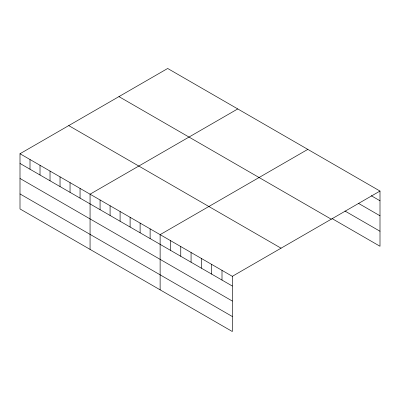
<?xml version="1.0" encoding="UTF-8"?>
<svg xmlns="http://www.w3.org/2000/svg" width="400" height="400" viewBox="0 0 400 400"><rect width="100%" height="100%" fill="white"/><g stroke="black" fill="none" stroke-linecap="round" stroke-linejoin="round"><path stroke-width="0.6" d="M20 153.74L232.32 276.32L232.32 331.525L20 208.94L20 153.74L167.68 68.475L380 191.06L380 246.26L332.045 218.575M237.745 108.93L90.065 194.19L90.065 249.395M307.81 149.38L160.13 234.645L160.13 289.845M232.32 276.32L380 191.06M371.235 195.715L380 200.775M358.345 203.28L380 215.785M344.935 211.005L380 231.25M118.945 96.615L331.265 219.195M68.735 125.605L281.055 248.185M20 163.455L232.32 286.035M20 178.465L232.32 301.045M20 193.93L232.32 316.515M222.005 270.365L222.005 280.08M211.695 264.415L211.695 274.13M201.38 258.46L201.38 268.175M191.07 252.505L191.07 262.22M180.755 246.55L180.755 256.265M170.445 240.595L170.445 250.31M150.12 228.865L150.12 238.58M140.11 223.085L140.11 232.8M130.105 217.305L130.105 227.02M120.095 211.53L120.095 221.245M110.085 205.75L110.085 215.465M100.075 199.97L100.075 209.685M80.055 188.41L80.055 198.13M70.045 182.635L70.045 192.35M60.035 176.855L60.035 186.57M50.03 171.075L50.03 180.79M40.02 165.295L40.02 175.01M30.01 159.52L30.01 169.235"/></g></svg>
